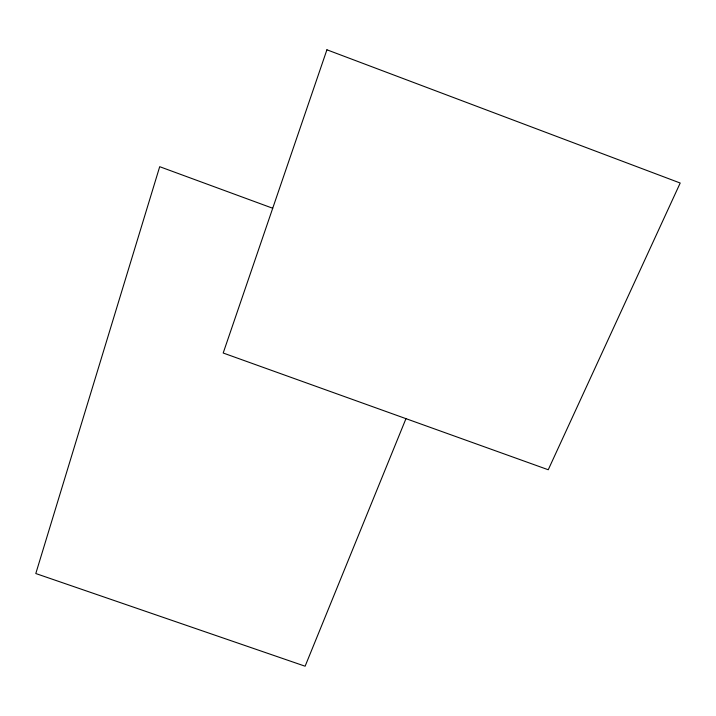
<?xml version="1.0" encoding="UTF-8"?>
<svg xmlns="http://www.w3.org/2000/svg" width="716" height="716" viewBox="0 0 716 716"><rect width="100%" height="100%" fill="white"/><g stroke="black" fill="none" stroke-linecap="round" stroke-linejoin="round"><path stroke-width="1.07" d="M405.972 418.654L305.114 666.211L35.8 573.534L159.704 166.694L272.715 208.249M326.917 49.789L223.195 353.015L548.25 469.75L680.2 183.028L326.917 49.789"/></g></svg>
